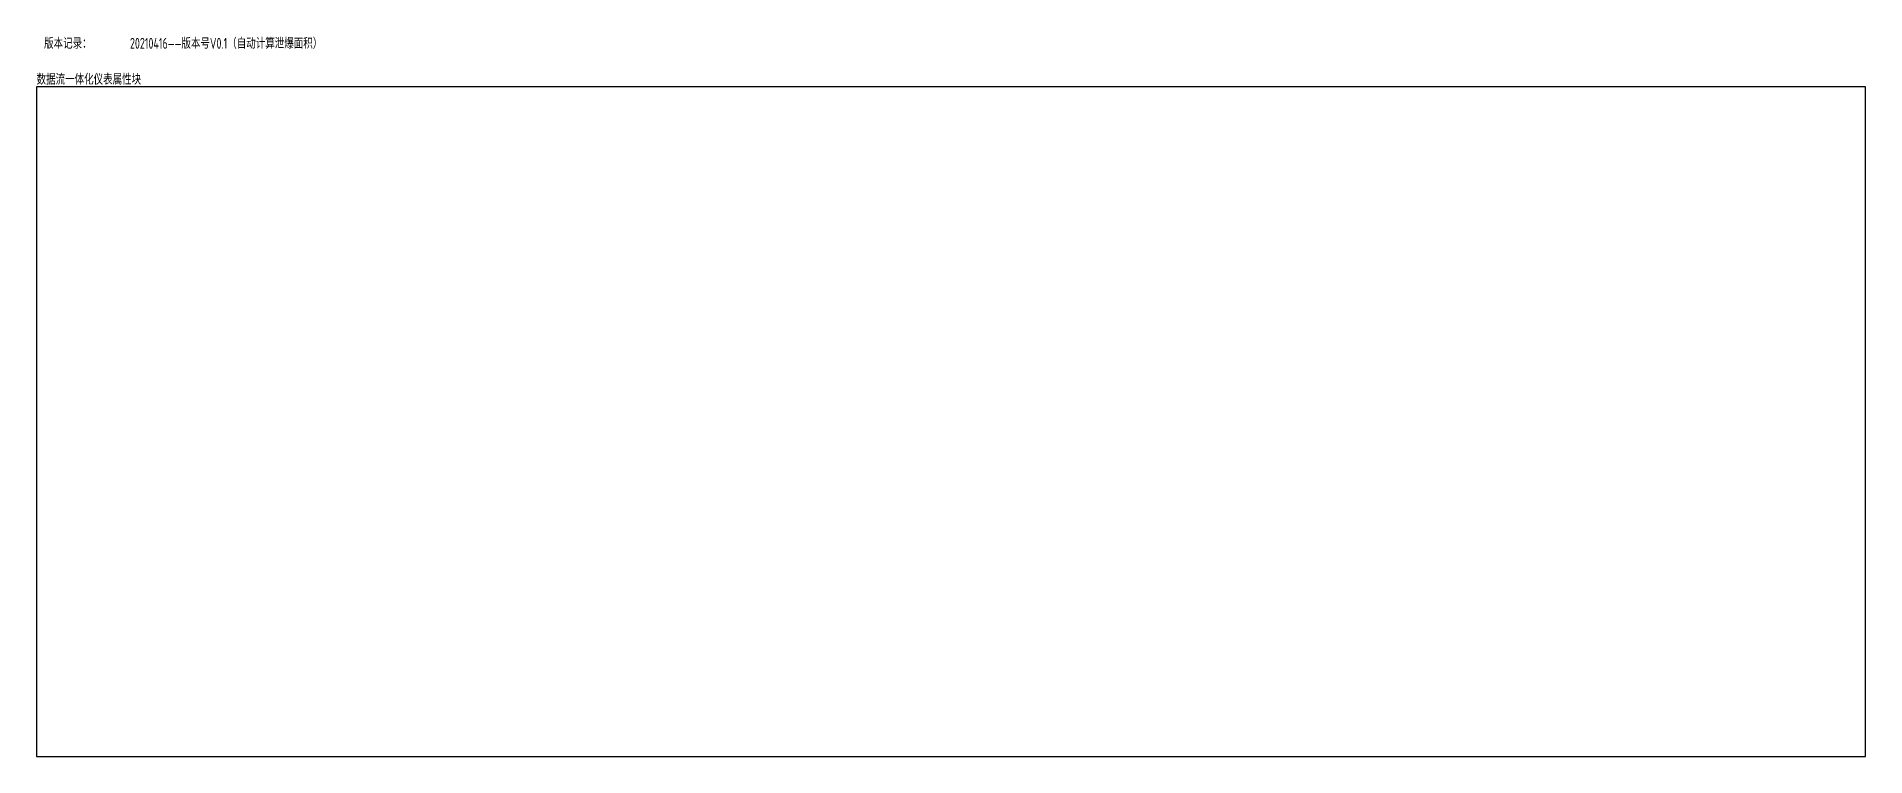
# Model space of a CAD drawing. Header units: millimetres. Extents: x -30 to 50470, y -18555 to 1338.
import ezdxf

# ---------------------------------------------------------------- set-up
doc = ezdxf.new("R2010")
doc.units = ezdxf.units.MM
doc.layers.add('0DataFlow-JsVentingArea', color=5, linetype='Continuous')
doc.layers.add('0DataFlow-Text', color=2, linetype='Continuous')
doc.styles.add('DataFlow', font='tssdeng.shx', dxfattribs={"width": 0.7, "bigfont": 'hztxt.shx'})

msp = doc.modelspace()

# ---------------------------------------------------------------- linework, layer by layer
at = {"layer": '0DataFlow-JsVentingArea'}
msp.add_lwpolyline([(-30, -55), (-30, -18555), (50470, -18555), (50470, -55)], close=True, dxfattribs=at)

# ---------------------------------------------------------------- texts
at = {"layer": '0DataFlow-Text', "style": 'DataFlow', "width": 0.7}
for s, p in [('版本记录：', (177, 1001)), ('20210416——版本号V0.1（自动计算泄爆面积）', (2549, 1001)), ('数据流一体化仪表属性块', (-30, 7))]:
    msp.add_text(s, height=300, dxfattribs=at).set_placement(p)

doc.saveas('drawing.dxf')
